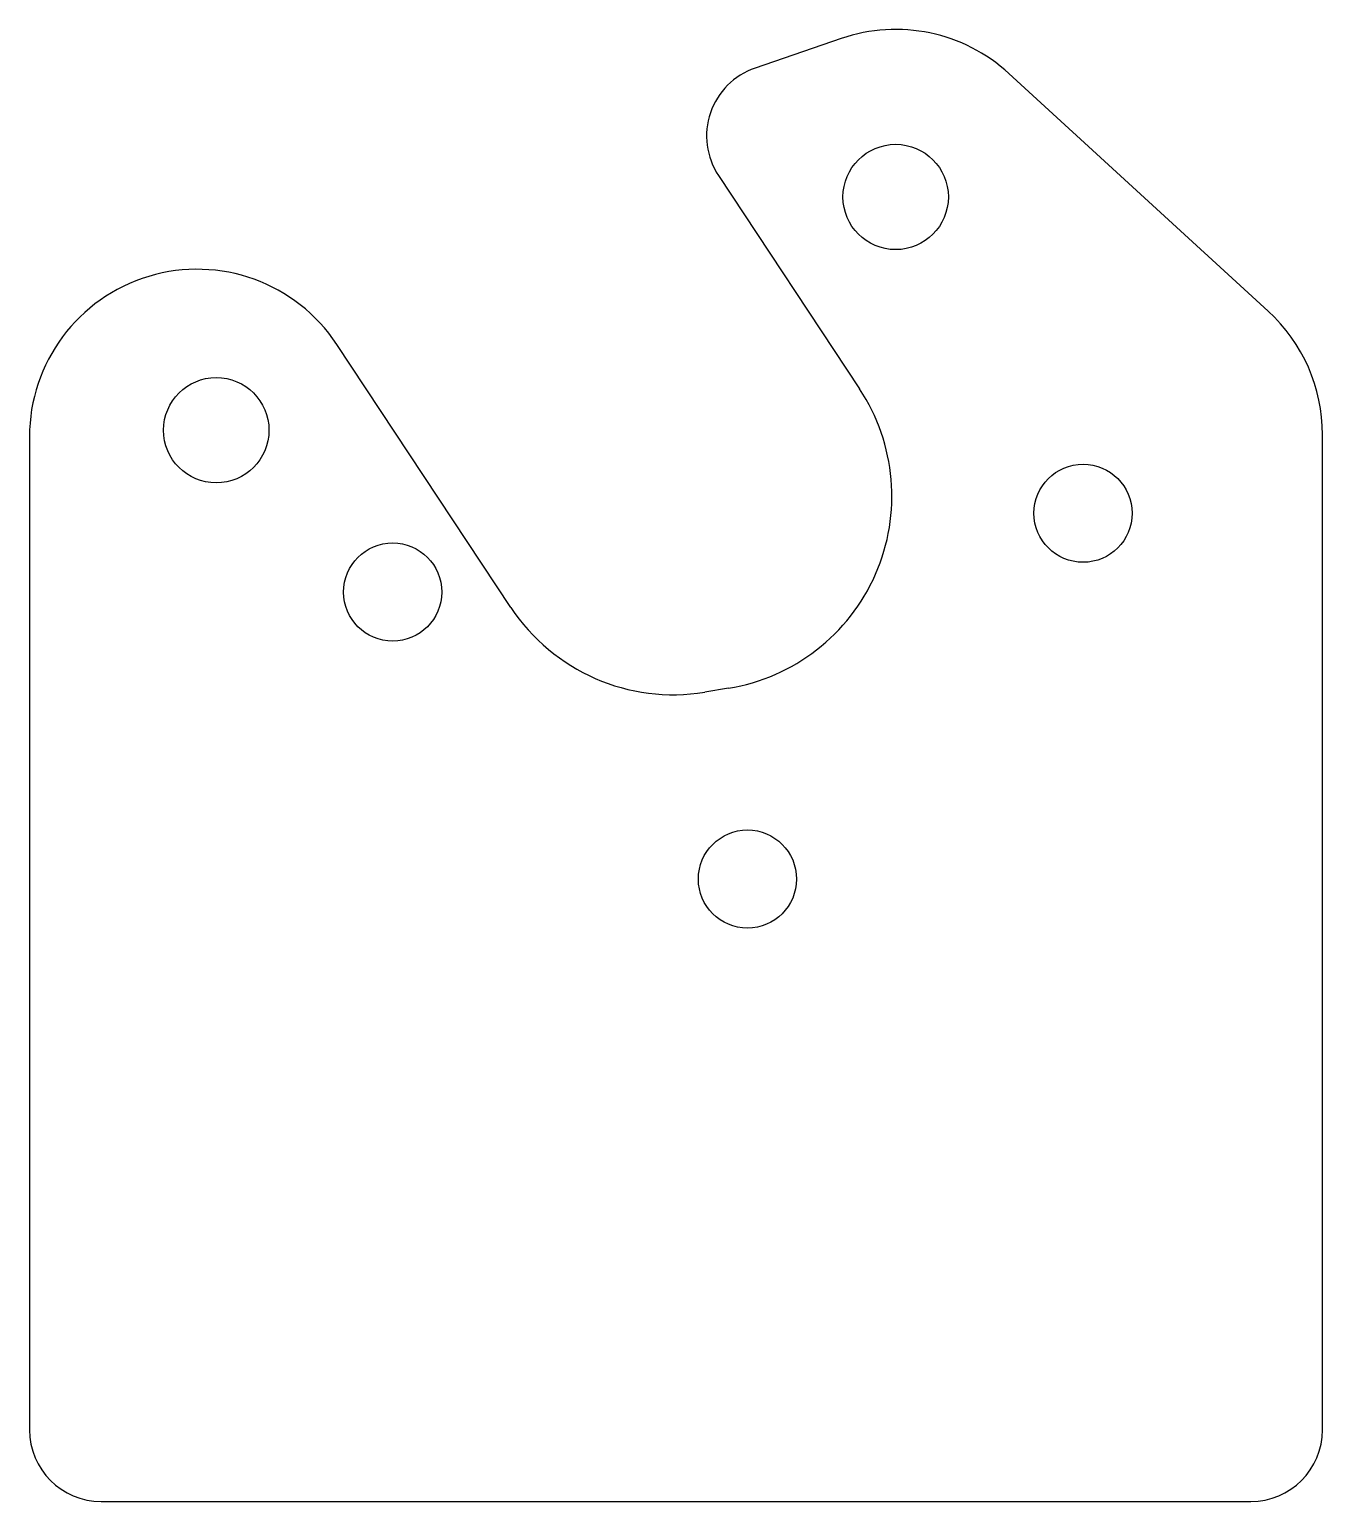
# Model space of a CAD drawing. Header units: millimetres. Extents: x 1689 to 1959, y 612 to 920.
import ezdxf

# ---------------------------------------------------------------- set-up
doc = ezdxf.new("R2010")
doc.units = ezdxf.units.MM

msp = doc.modelspace()

# ---------------------------------------------------------------- linework, layer by layer
at = {"color": 7, "linetype": 'Continuous', "lineweight": 25}
for p, q in [((1858.6, 918.1), (1840.61, 911.92)), ((1947.75, 861.15), (1893.62, 910.79)), ((1832.97, 889.46), (1862.43, 844.92)), ((1789.62, 799.26), (1753.29, 854.21)), ((1689.09, 834.9), (1689.09, 627.5)), ((1959.09, 627.5), (1959.09, 835.35)), ((1835.07, 782.38), (1830.08, 781.56)), ((1704.09, 612.5), (1944.09, 612.5))]:
    msp.add_line(p, q, dxfattribs=at)
for centre, radius in [((1869.96, 885), 11), ((1728.1, 836.28), 11), ((1909.09, 818.94), 10.25), ((1764.94, 802.48), 10.25), ((1839.01, 742.53), 10.25)]:
    msp.add_circle(centre, radius, dxfattribs=at)
for centre, radius, start, end in [((1869.96, 885), 35, 47.4749, 108.9524), ((1845.48, 897.74), 15, 108.9524, 213.4749), ((1724.09, 834.9), 35, 33.4749, 180), ((1924.09, 835.35), 35, 0, 47.4749), ((1828.52, 822.5), 40.65, 279.2712, 33.4749), ((1823.53, 821.68), 40.65, 213.4749, 279.2712), ((1704.09, 627.5), 15, 180, 270), ((1944.09, 627.5), 15, 270, 0)]:
    msp.add_arc(centre, radius, start, end, dxfattribs=at)

doc.saveas('drawing.dxf')
